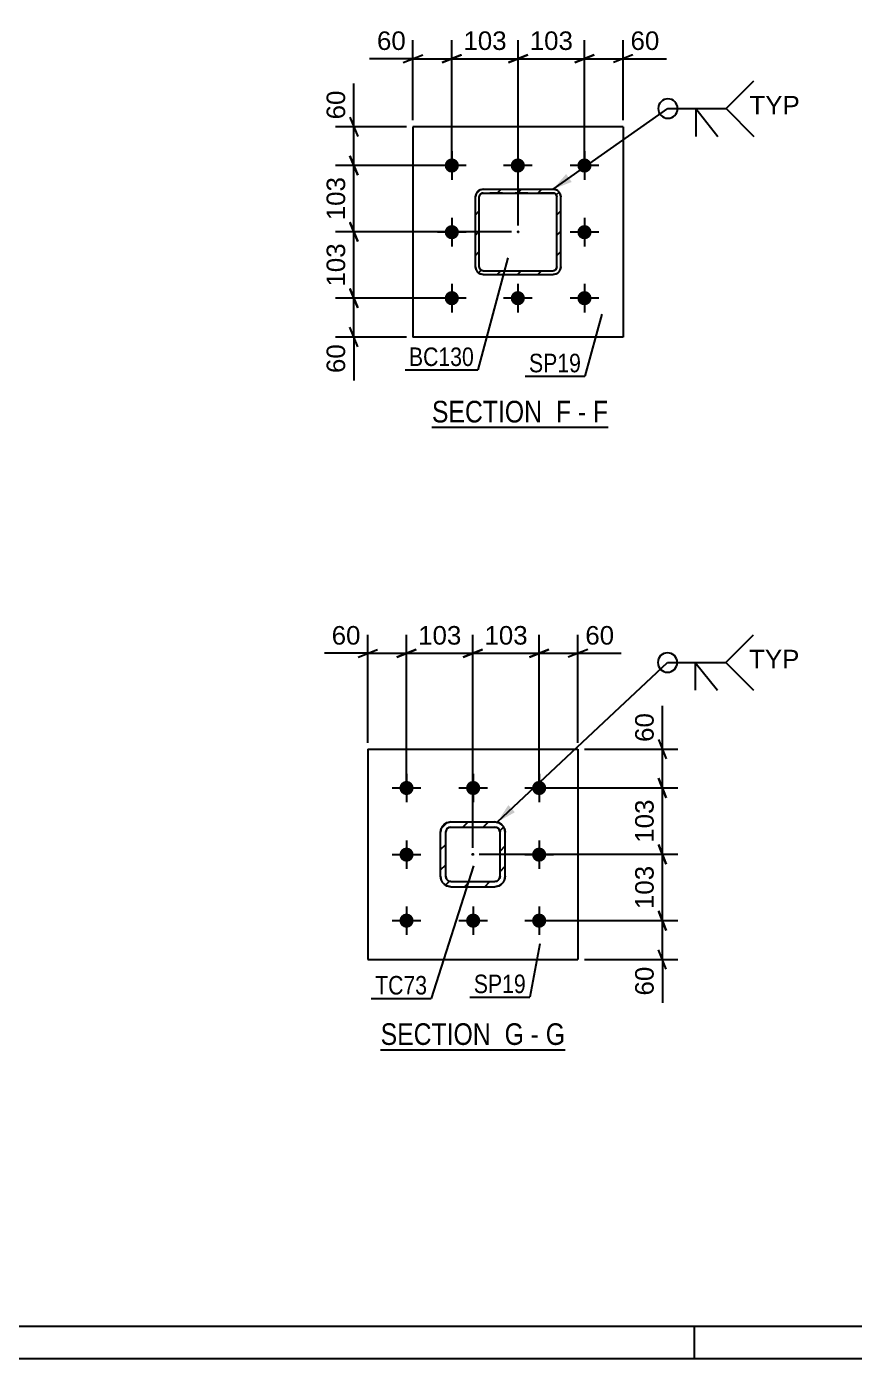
# Model space of a CAD drawing. Header units: millimetres. Extents: x -130 to 1059, y -611 to 230.
# Drawn here: x 325.4 to 453.3, y -611 to -405.2 of the extents above; entities that cross this region are included whole.
import ezdxf

# ---------------------------------------------------------------- set-up
doc = ezdxf.new("R2010")
doc.units = ezdxf.units.MM
doc.linetypes.add('DXK_LINE_DOT2', pattern=[3.9198, 1.9599, -1.9599])
doc.linetypes.add('DXK_LINE_DOT3', pattern=[5.9187, 2.979, -0.9799, 0.9799, -0.9799])
doc.styles.add('Arial', font='ARIAL.TTF', dxfattribs={"height": 0.2})
doc.styles.add('Arial Narrow', font='ARIALN.TTF', dxfattribs={"height": 0.2})

# ---------------------------------------------------------------- blocks, each defined once
blk = doc.blocks.new('Unknown-814407902-1163')
at = {"color": 5, "linetype": 'Continuous'}
for p, q in [((-125.44, -606.02), (1053.56, -606.02)), ((428.56, -611.02), (428.56, -606.02)), ((-130.44, -611.02), (1058.56, -611.02))]:
    blk.add_line(p, q, dxfattribs=at)
blk = doc.blocks.new('Unknown-814407902-15 - 4841')
at = {"color": 6, "linetype": 'Continuous'}
blk.add_line((388, -467.14), (415.22, -467.14), dxfattribs=at)
at = {"color": 0, "linetype": 'Continuous'}
for points in [[(406.11, -466.39), (406.11, -462.89), (388, -462.89), (388, -466.39)], [(409.5, -466.39), (409.5, -462.89), (407.16, -462.89), (407.16, -466.39)], [(411.83, -466.39), (411.83, -462.89), (410.55, -462.89), (410.55, -466.39)], [(415.22, -466.39), (415.22, -462.89), (412.88, -462.89), (412.88, -466.39)]]:
    blk.add_wipeout(points, dxfattribs=at)
at = {"color": 7, "linetype": 'Continuous', "style": 'Arial Narrow'}
for s, p in [('SECTION ', (388, -466.39)), ('F', (407.16, -466.39)), ('-', (410.55, -466.39)), ('F', (412.88, -466.39))]:
    blk.add_text(s, height=3.34, dxfattribs=at).set_placement(p)
blk = doc.blocks.new('Unknown-814407902-16 - 3454')
at = {"color": 6, "linetype": 'Continuous'}
blk.add_line((380.07, -563.33), (408.57, -563.33), dxfattribs=at)
at = {"color": 0, "linetype": 'Continuous'}
for points in [[(398.18, -562.58), (398.18, -559.08), (380.07, -559.08), (380.07, -562.58)], [(402.21, -562.58), (402.21, -559.08), (399.23, -559.08), (399.23, -562.58)], [(404.54, -562.58), (404.54, -559.08), (403.26, -559.08), (403.26, -562.58)], [(408.57, -562.58), (408.57, -559.08), (405.59, -559.08), (405.59, -562.58)]]:
    blk.add_wipeout(points, dxfattribs=at)
at = {"color": 7, "linetype": 'Continuous', "style": 'Arial Narrow'}
for s, p in [('SECTION ', (380.07, -562.58)), ('G', (399.23, -562.58)), ('G', (405.59, -562.58)), ('-', (403.26, -562.58))]:
    blk.add_text(s, height=3.34, dxfattribs=at).set_placement(p)
blk = doc.blocks.new('Bolt-814407902-4845 - 4841')
at = {"linetype": 'Continuous'}
for points in [[(392.17, -426.69, -1), (389.97, -426.69, -1)], [(402.37, -426.69, -1), (400.17, -426.69, -1)], [(412.67, -426.69, -1), (410.47, -426.69, -1)], [(392.17, -436.99, -1), (389.97, -436.99, -1)], [(412.67, -436.99, -1), (410.47, -436.99, -1)], [(392.17, -447.19, -1), (389.97, -447.19, -1)], [(402.37, -447.19, -1), (400.17, -447.19, -1)], [(412.67, -447.19, -1), (410.47, -447.19, -1)]]:
    blk.add_hatch(color=1, dxfattribs=at).paths.add_polyline_path(points)
at = {"color": 1, "linetype": 'Continuous'}
for p, q in [((391.07, -424.49), (391.07, -428.89)), ((401.27, -424.49), (401.27, -428.89)), ((411.57, -424.49), (411.57, -428.89)), ((393.27, -426.69), (388.87, -426.69)), ((403.47, -426.69), (399.07, -426.69)), ((413.77, -426.69), (409.37, -426.69)), ((391.07, -434.79), (391.07, -439.19)), ((411.57, -434.79), (411.57, -439.19)), ((393.27, -436.99), (388.87, -436.99)), ((413.77, -436.99), (409.37, -436.99)), ((391.07, -444.99), (391.07, -449.39)), ((401.27, -444.99), (401.27, -449.39)), ((411.57, -444.99), (411.57, -449.39)), ((393.27, -447.19), (388.87, -447.19)), ((403.47, -447.19), (399.07, -447.19)), ((413.77, -447.19), (409.37, -447.19))]:
    blk.add_line(p, q, dxfattribs=at)
blk = doc.blocks.new('Part-814407902-4896 - 4841')
at = {"color": 2, "linetype": 'Continuous'}
for p, q in [((417.57, -420.69), (385.07, -420.69)), ((385.07, -420.69), (385.07, -453.19)), ((417.57, -420.69), (417.57, -453.19)), ((417.57, -453.19), (385.07, -453.19))]:
    blk.add_line(p, q, dxfattribs=at)
blk = doc.blocks.new('Part-814407902-4959 - 4841')
at = {"linetype": 'Continuous'}
h = blk.add_hatch(dxfattribs=at)
h.set_pattern_fill('', scale=0.7, style=0, pattern_type=0)
h.set_pattern_definition([(45, (395.4587, -430.4302), (-1.57154, 1.57154), [])])
h.paths.add_polyline_path([(395.92, -430.34), (395.46, -430.43), (395.07, -430.69), (394.81, -431.08), (394.72, -431.54), (394.72, -442.34), (394.81, -442.8), (395.07, -443.19), (395.46, -443.45), (395.92, -443.54), (406.72, -443.54), (407.18, -443.45), (407.57, -443.19), (407.83, -442.8), (407.92, -442.34), (407.92, -431.54), (407.83, -431.08), (407.57, -430.69), (407.18, -430.43), (406.72, -430.34)])
h.paths.add_polyline_path([(406.72, -430.94), (406.95, -430.98), (407.14, -431.11), (407.27, -431.31), (407.32, -431.54), (407.32, -442.34), (407.27, -442.57), (407.14, -442.76), (406.95, -442.89), (406.72, -442.94), (395.92, -442.94), (395.69, -442.89), (395.49, -442.76), (395.36, -442.57), (395.32, -442.34), (395.32, -431.54), (395.36, -431.31), (395.49, -431.11), (395.69, -430.98), (395.92, -430.94)])
blk.add_hatch(color=246, dxfattribs=at).paths.add_polyline_path([(401.32, -437.04, -1), (401.32, -436.84, -1)])
at = {"color": 7, "linetype": 'DXK_LINE_DOT2'}
for p, q in [((394.72, -431.54), (394.81, -431.08)), ((394.72, -442.34), (394.72, -431.54)), ((395.36, -431.31), (395.32, -431.54)), ((395.32, -442.34), (395.32, -431.54)), ((395.49, -431.11), (395.36, -431.31)), ((395.46, -430.43), (395.92, -430.34)), ((395.69, -430.98), (395.49, -431.11)), ((395.92, -430.94), (395.69, -430.98)), ((395.92, -430.34), (406.72, -430.34)), ((406.72, -430.94), (395.92, -430.94)), ((406.72, -430.34), (407.18, -430.43)), ((406.95, -430.98), (406.72, -430.94)), ((407.14, -431.11), (406.95, -430.98)), ((407.27, -431.31), (407.14, -431.11)), ((407.32, -431.54), (407.27, -431.31)), ((407.32, -442.34), (407.32, -431.54)), ((407.83, -431.08), (407.92, -431.54)), ((407.92, -442.34), (407.92, -431.54)), ((394.81, -442.8), (394.72, -442.34)), ((395.32, -442.34), (395.36, -442.57)), ((407.27, -442.57), (407.32, -442.34)), ((407.92, -442.34), (407.83, -442.8)), ((395.36, -442.57), (395.49, -442.76)), ((395.92, -443.54), (395.46, -443.45)), ((395.49, -442.76), (395.69, -442.89)), ((395.69, -442.89), (395.92, -442.94)), ((395.92, -442.94), (406.72, -442.94)), ((395.92, -443.54), (406.72, -443.54)), ((406.72, -442.94), (406.95, -442.89)), ((407.18, -443.45), (406.72, -443.54)), ((406.95, -442.89), (407.14, -442.76)), ((407.14, -442.76), (407.27, -442.57))]:
    blk.add_line(p, q, dxfattribs=at)
at = {"color": 2, "linetype": 'Continuous'}
for p, q in [((394.81, -431.08), (394.72, -431.54)), ((394.72, -442.34), (394.72, -431.54)), ((395.32, -431.54), (395.36, -431.31)), ((395.32, -442.34), (395.32, -431.54)), ((395.36, -431.31), (395.49, -431.11)), ((395.92, -430.34), (395.46, -430.43)), ((395.49, -431.11), (395.69, -430.98)), ((395.69, -430.98), (395.92, -430.94)), ((395.92, -430.34), (406.72, -430.34)), ((395.92, -430.94), (406.72, -430.94)), ((407.18, -430.43), (406.72, -430.34)), ((406.72, -430.94), (406.95, -430.98)), ((406.95, -430.98), (407.14, -431.11)), ((407.14, -431.11), (407.27, -431.31)), ((407.27, -431.31), (407.32, -431.54)), ((407.32, -442.34), (407.32, -431.54)), ((407.92, -431.54), (407.83, -431.08)), ((407.92, -442.34), (407.92, -431.54)), ((394.72, -442.34), (394.81, -442.8)), ((395.36, -442.57), (395.32, -442.34)), ((407.32, -442.34), (407.27, -442.57)), ((407.83, -442.8), (407.92, -442.34)), ((395.49, -442.76), (395.36, -442.57)), ((395.46, -443.45), (395.92, -443.54)), ((395.69, -442.89), (395.49, -442.76)), ((395.92, -442.94), (395.69, -442.89)), ((395.92, -442.94), (406.72, -442.94)), ((395.92, -443.54), (406.72, -443.54)), ((406.95, -442.89), (406.72, -442.94)), ((406.72, -443.54), (407.18, -443.45)), ((407.14, -442.76), (406.95, -442.89)), ((407.27, -442.57), (407.14, -442.76))]:
    blk.add_line(p, q, dxfattribs=at)
at = {"color": 7, "linetype": 'DXK_LINE_DOT3'}
blk.add_line((401.32, -436.94), (401.32, -436.94), dxfattribs=at)
at = {"color": 246, "linetype": 'DXK_LINE_DOT2'}
blk.add_line((401.32, -436.94), (401.32, -436.94), dxfattribs=at)
at = {"color": 246, "linetype": 'Continuous'}
blk.add_circle((401.32, -436.94), 0.1, dxfattribs=at)
at = {"color": 7, "linetype": 'DXK_LINE_DOT2'}
for centre, start, end in [((395.92, -431.54), 112.5, 157.5), ((406.72, -431.54), 22.5, 67.5), ((395.92, -442.34), 202.5, 247.5), ((406.72, -442.34), 292.5, 337.5)]:
    blk.add_arc(centre, 1.2, start, end, dxfattribs=at)
at = {"color": 2, "linetype": 'Continuous'}
for centre, start, end in [((395.92, -431.54), 112.5, 157.5), ((406.72, -431.54), 22.5, 67.5), ((395.92, -442.34), 202.5, 247.5), ((406.72, -442.34), 292.5, 337.5)]:
    blk.add_arc(centre, 1.2, start, end, dxfattribs=at)
blk = doc.blocks.new('Part-814407902-3579 - 3454')
at = {"linetype": 'Continuous'}
h = blk.add_hatch(dxfattribs=at)
h.set_pattern_fill('', scale=0.7, style=0, pattern_type=0)
h.set_pattern_definition([(45, (390.3102, -528.254), (-1.57154, 1.57154), [])])
h.paths.add_polyline_path([(390.92, -528.13), (390.31, -528.25), (389.79, -528.6), (389.44, -529.12), (389.32, -529.73), (389.32, -536.53), (389.44, -537.14), (389.79, -537.66), (390.31, -538.01), (390.92, -538.13), (397.72, -538.13), (398.33, -538.01), (398.85, -537.66), (399.2, -537.14), (399.32, -536.53), (399.32, -529.73), (399.2, -529.12), (398.85, -528.6), (398.33, -528.25), (397.72, -528.13)])
h.paths.add_polyline_path([(397.72, -528.93), (398.03, -528.99), (398.29, -529.17), (398.46, -529.43), (398.52, -529.73), (398.52, -536.53), (398.46, -536.84), (398.29, -537.1), (398.03, -537.27), (397.72, -537.33), (390.92, -537.33), (390.62, -537.27), (390.36, -537.1), (390.18, -536.84), (390.12, -536.53), (390.12, -529.73), (390.18, -529.43), (390.36, -529.17), (390.62, -528.99), (390.92, -528.93)])
blk.add_hatch(color=246, dxfattribs=at).paths.add_polyline_path([(394.32, -533.23, -1), (394.32, -533.03, -1)])
at = {"color": 7, "linetype": 'DXK_LINE_DOT2'}
for p, q in [((390.31, -528.25), (390.92, -528.13)), ((390.92, -528.13), (397.72, -528.13)), ((397.72, -528.13), (398.33, -528.25)), ((389.32, -529.73), (389.44, -529.12)), ((389.32, -536.53), (389.32, -529.73)), ((390.18, -529.43), (390.12, -529.73)), ((390.12, -536.53), (390.12, -529.73)), ((390.92, -528.93), (390.62, -528.99)), ((390.92, -528.93), (397.72, -528.93)), ((398.03, -528.99), (397.72, -528.93)), ((398.52, -529.73), (398.46, -529.43)), ((398.52, -536.53), (398.52, -529.73)), ((399.2, -529.12), (399.32, -529.73)), ((399.32, -536.53), (399.32, -529.73)), ((389.44, -537.14), (389.32, -536.53)), ((390.12, -536.53), (390.18, -536.84)), ((398.46, -536.84), (398.52, -536.53)), ((399.32, -536.53), (399.2, -537.14)), ((390.92, -538.13), (390.31, -538.01)), ((390.62, -537.27), (390.92, -537.33)), ((390.92, -537.33), (397.72, -537.33)), ((390.92, -538.13), (397.72, -538.13)), ((397.72, -537.33), (398.03, -537.27)), ((398.33, -538.01), (397.72, -538.13))]:
    blk.add_line(p, q, dxfattribs=at)
at = {"color": 2, "linetype": 'Continuous'}
for p, q in [((390.92, -528.13), (390.31, -528.25)), ((390.92, -528.13), (397.72, -528.13)), ((398.33, -528.25), (397.72, -528.13)), ((389.44, -529.12), (389.32, -529.73)), ((389.32, -536.53), (389.32, -529.73)), ((390.12, -529.73), (390.18, -529.43)), ((390.12, -536.53), (390.12, -529.73)), ((390.62, -528.99), (390.92, -528.93)), ((390.92, -528.93), (397.72, -528.93)), ((397.72, -528.93), (398.03, -528.99)), ((398.46, -529.43), (398.52, -529.73)), ((398.52, -536.53), (398.52, -529.73)), ((399.32, -529.73), (399.2, -529.12)), ((399.32, -536.53), (399.32, -529.73)), ((389.32, -536.53), (389.44, -537.14)), ((390.18, -536.84), (390.12, -536.53)), ((398.52, -536.53), (398.46, -536.84)), ((399.2, -537.14), (399.32, -536.53)), ((390.31, -538.01), (390.92, -538.13)), ((390.92, -537.33), (390.62, -537.27)), ((390.92, -537.33), (397.72, -537.33)), ((390.92, -538.13), (397.72, -538.13)), ((398.03, -537.27), (397.72, -537.33)), ((397.72, -538.13), (398.33, -538.01))]:
    blk.add_line(p, q, dxfattribs=at)
at = {"color": 7, "linetype": 'DXK_LINE_DOT3'}
blk.add_line((394.32, -533.13), (394.32, -533.13), dxfattribs=at)
at = {"color": 246, "linetype": 'DXK_LINE_DOT2'}
blk.add_line((394.32, -533.13), (394.32, -533.13), dxfattribs=at)
at = {"color": 246, "linetype": 'Continuous'}
blk.add_circle((394.32, -533.13), 0.1, dxfattribs=at)
at = {"color": 7, "linetype": 'DXK_LINE_DOT2'}
for centre, radius, start, end in [((390.92, -529.73), 1.6, 112.5, 157.5), ((397.72, -529.73), 1.6, 22.5, 67.5), ((390.92, -529.73), 0.8, 112.5, 157.5), ((397.72, -529.73), 0.8, 22.5, 67.5), ((390.92, -536.53), 0.8, 202.5, 247.5), ((397.72, -536.53), 0.8, 292.5, 337.5), ((390.92, -536.53), 1.6, 202.5, 247.5), ((397.72, -536.53), 1.6, 292.5, 337.5)]:
    blk.add_arc(centre, radius, start, end, dxfattribs=at)
at = {"color": 2, "linetype": 'Continuous'}
for centre, radius, start, end in [((390.92, -529.73), 1.6, 112.5, 157.5), ((397.72, -529.73), 1.6, 22.5, 67.5), ((390.92, -529.73), 0.8, 112.5, 157.5), ((397.72, -529.73), 0.8, 22.5, 67.5), ((390.92, -536.53), 0.8, 202.5, 247.5), ((397.72, -536.53), 0.8, 292.5, 337.5), ((390.92, -536.53), 1.6, 202.5, 247.5), ((397.72, -536.53), 1.6, 292.5, 337.5)]:
    blk.add_arc(centre, radius, start, end, dxfattribs=at)
blk = doc.blocks.new('Part-814407902-3482 - 3454')
at = {"color": 2, "linetype": 'Continuous'}
for p, q in [((378.07, -516.88), (410.57, -516.88)), ((378.07, -516.88), (378.07, -549.38)), ((410.57, -516.88), (410.57, -549.38)), ((378.07, -549.38), (410.57, -549.38))]:
    blk.add_line(p, q, dxfattribs=at)
blk = doc.blocks.new('Bolt-814407902-3519 - 3454')
at = {"linetype": 'Continuous'}
for points in [[(385.17, -522.88, -1), (382.97, -522.88, -1)], [(395.47, -522.88, -1), (393.27, -522.88, -1)], [(405.67, -522.88, -1), (403.47, -522.88, -1)], [(385.17, -533.18, -1), (382.97, -533.18, -1)], [(405.67, -533.18, -1), (403.47, -533.18, -1)], [(385.17, -543.38, -1), (382.97, -543.38, -1)], [(395.47, -543.38, -1), (393.27, -543.38, -1)], [(405.67, -543.38, -1), (403.47, -543.38, -1)]]:
    blk.add_hatch(color=1, dxfattribs=at).paths.add_polyline_path(points)
at = {"color": 1, "linetype": 'Continuous'}
for p, q in [((384.07, -520.68), (384.07, -525.08)), ((394.37, -520.68), (394.37, -525.08)), ((404.57, -520.68), (404.57, -525.08)), ((381.87, -522.88), (386.27, -522.88)), ((392.17, -522.88), (396.57, -522.88)), ((402.37, -522.88), (406.77, -522.88)), ((384.07, -530.98), (384.07, -535.38)), ((404.57, -530.98), (404.57, -535.38)), ((381.87, -533.18), (386.27, -533.18)), ((402.37, -533.18), (406.77, -533.18)), ((384.07, -541.18), (384.07, -545.58)), ((394.37, -541.18), (394.37, -545.58)), ((404.57, -541.18), (404.57, -545.58)), ((381.87, -543.38), (386.27, -543.38)), ((392.17, -543.38), (396.57, -543.38)), ((402.37, -543.38), (406.77, -543.38))]:
    blk.add_line(p, q, dxfattribs=at)
blk = doc.blocks.new('StraightDimension-814407902-5072 - 4841')
at = {"color": 7, "linetype": 'Continuous'}
for p, q in [((401.32, -435.94), (401.32, -407.33)), ((411.57, -425.69), (411.57, -407.33)), ((399.82, -410.78), (402.82, -409.58)), ((401.32, -410.18), (411.57, -410.18)), ((413.07, -409.58), (410.07, -410.78))]:
    blk.add_line(p, q, dxfattribs=at)
at = {"color": 0}
blk.add_wipeout([(410.38, -409.43), (410.38, -405.23), (402.51, -405.23), (402.51, -409.43)], dxfattribs=at)
at = {"color": 3, "style": 'Arial'}
blk.add_text('103', height=2.865, dxfattribs=at).set_placement((403.11, -408.83))
blk = doc.blocks.new('StraightDimension-814407902-5023 - 4841')
at = {"color": 7, "linetype": 'Continuous'}
for p, q in [((375.33, -425.19), (376.53, -428.19)), ((390.07, -426.69), (373.08, -426.69)), ((375.93, -436.94), (375.93, -426.69)), ((376.53, -438.44), (375.33, -435.44)), ((400.32, -436.94), (373.08, -436.94))]:
    blk.add_line(p, q, dxfattribs=at)
at = {"color": 0}
blk.add_wipeout([(375.18, -427.88), (370.98, -427.88), (370.98, -435.75), (375.18, -435.75)], dxfattribs=at)
at = {"color": 3, "style": 'Arial'}
blk.add_text('103', height=2.865, rotation=90.0002, dxfattribs=at).set_placement((374.58, -435.15))
blk = doc.blocks.new('StraightDimension-814407902-5004 - 4841')
at = {"color": 7, "linetype": 'Continuous'}
for p, q in [((375.33, -419.19), (376.53, -422.19)), ((384.07, -420.69), (373.08, -420.69)), ((375.93, -426.69), (375.93, -420.69)), ((376.53, -428.19), (375.33, -425.19)), ((390.07, -426.69), (373.08, -426.69))]:
    blk.add_line(p, q, dxfattribs=at)
at = {"color": 0}
blk.add_wipeout([(375.18, -414.52), (370.98, -414.52), (370.98, -420.16), (375.18, -420.16)], dxfattribs=at)
at = {"color": 7, "linetype": 'Continuous'}
blk.add_line((375.93, -420.69), (375.93, -413.99), dxfattribs=at)
blk.add_line((375.93, -420.69), (375.93, -413.99), dxfattribs=at)
at = {"color": 3, "style": 'Arial'}
blk.add_text('60', height=2.865, rotation=90.0002, dxfattribs=at).set_placement((374.58, -419.56))
blk = doc.blocks.new('StraightDimension-814407902-5014 - 4841')
at = {"color": 7, "linetype": 'Continuous'}
for p, q in [((375.33, -435.44), (376.53, -438.44)), ((400.32, -436.94), (373.08, -436.94)), ((375.93, -447.19), (375.93, -436.94)), ((376.53, -448.69), (375.33, -445.69)), ((390.07, -447.19), (373.08, -447.19))]:
    blk.add_line(p, q, dxfattribs=at)
at = {"color": 0}
blk.add_wipeout([(375.18, -438.13), (370.98, -438.13), (370.98, -446), (375.18, -446)], dxfattribs=at)
at = {"color": 3, "style": 'Arial'}
blk.add_text('103', height=2.865, rotation=90.0002, dxfattribs=at).set_placement((374.58, -445.4))
blk = doc.blocks.new('StraightDimension-814407902-5032 - 4841')
at = {"color": 7, "linetype": 'Continuous'}
for p, q in [((375.33, -445.69), (376.53, -448.69)), ((390.07, -447.19), (373.08, -447.19)), ((375.93, -453.19), (375.93, -447.19)), ((376.53, -454.69), (375.33, -451.69)), ((384.07, -453.19), (373.08, -453.19))]:
    blk.add_line(p, q, dxfattribs=at)
at = {"color": 0}
blk.add_wipeout([(375.18, -453.71), (370.98, -453.71), (370.98, -459.36), (375.18, -459.36)], dxfattribs=at)
at = {"color": 7, "linetype": 'Continuous'}
blk.add_line((375.93, -453.19), (375.93, -459.89), dxfattribs=at)
blk.add_line((375.93, -453.19), (375.93, -459.89), dxfattribs=at)
at = {"color": 3, "style": 'Arial'}
blk.add_text('60', height=2.865, rotation=90.0002, dxfattribs=at).set_placement((374.58, -458.76))
blk = doc.blocks.new('StraightDimension-814407902-5043 - 4841')
at = {"color": 7, "linetype": 'Continuous'}
for p, q in [((385.07, -419.69), (385.07, -407.33)), ((391.07, -425.69), (391.07, -407.33)), ((383.57, -410.78), (386.57, -409.58)), ((385.07, -410.18), (391.07, -410.18)), ((392.57, -409.58), (389.57, -410.78))]:
    blk.add_line(p, q, dxfattribs=at)
at = {"color": 0}
blk.add_wipeout([(384.54, -409.43), (384.54, -405.23), (378.9, -405.23), (378.9, -409.43)], dxfattribs=at)
at = {"color": 7, "linetype": 'Continuous'}
blk.add_line((385.07, -410.18), (378.37, -410.18), dxfattribs=at)
blk.add_line((385.07, -410.18), (378.37, -410.18), dxfattribs=at)
at = {"color": 3, "style": 'Arial'}
blk.add_text('60', height=2.865, dxfattribs=at).set_placement((379.5, -408.83))
blk = doc.blocks.new('StraightDimension-814407902-5053 - 4841')
at = {"color": 7, "linetype": 'Continuous'}
for p, q in [((391.07, -425.69), (391.07, -407.33)), ((401.32, -435.94), (401.32, -407.33)), ((389.57, -410.78), (392.57, -409.58)), ((391.07, -410.18), (401.32, -410.18)), ((402.82, -409.58), (399.82, -410.78))]:
    blk.add_line(p, q, dxfattribs=at)
at = {"color": 0}
blk.add_wipeout([(400.13, -409.43), (400.13, -405.23), (392.26, -405.23), (392.26, -409.43)], dxfattribs=at)
at = {"color": 3, "style": 'Arial'}
blk.add_text('103', height=2.865, dxfattribs=at).set_placement((392.86, -408.83))
blk = doc.blocks.new('StraightDimension-814407902-5062 - 4841')
at = {"color": 7, "linetype": 'Continuous'}
for p, q in [((411.57, -425.69), (411.57, -407.33)), ((417.57, -419.69), (417.57, -407.33)), ((410.07, -410.78), (413.07, -409.58)), ((411.57, -410.18), (417.57, -410.18)), ((419.07, -409.58), (416.07, -410.78))]:
    blk.add_line(p, q, dxfattribs=at)
at = {"color": 0}
blk.add_wipeout([(423.74, -409.43), (423.74, -405.23), (418.09, -405.23), (418.09, -409.43)], dxfattribs=at)
at = {"color": 7, "linetype": 'Continuous'}
blk.add_line((417.57, -410.18), (424.27, -410.18), dxfattribs=at)
blk.add_line((417.57, -410.18), (424.27, -410.18), dxfattribs=at)
at = {"color": 3, "style": 'Arial'}
blk.add_text('60', height=2.865, dxfattribs=at).set_placement((418.69, -408.83))
blk = doc.blocks.new('StraightDimension-814407902-3678 - 3454')
at = {"color": 7, "linetype": 'Continuous'}
for p, q in [((423.02, -541.88), (424.22, -544.88)), ((405.57, -543.38), (426.02, -543.38)), ((423.62, -549.38), (423.62, -543.38)), ((411.57, -549.38), (426.02, -549.38)), ((424.22, -550.88), (423.02, -547.88))]:
    blk.add_line(p, q, dxfattribs=at)
at = {"color": 0}
blk.add_wipeout([(422.87, -549.91), (418.67, -549.91), (418.67, -555.55), (422.87, -555.55)], dxfattribs=at)
at = {"color": 7, "linetype": 'Continuous'}
blk.add_line((423.62, -549.38), (423.62, -556.08), dxfattribs=at)
blk.add_line((423.62, -549.38), (423.62, -556.08), dxfattribs=at)
at = {"color": 3, "style": 'Arial'}
blk.add_text('60', height=2.865, rotation=90.0002, dxfattribs=at).set_placement((422.27, -554.95))
blk = doc.blocks.new('StraightDimension-814407902-3698 - 3454')
at = {"color": 7, "linetype": 'Continuous'}
for p, q in [((423.02, -521.38), (424.22, -524.38)), ((405.57, -522.88), (426.02, -522.88)), ((423.62, -533.13), (423.62, -522.88)), ((424.22, -534.63), (423.02, -531.63)), ((395.32, -533.13), (426.02, -533.13))]:
    blk.add_line(p, q, dxfattribs=at)
at = {"color": 0}
blk.add_wipeout([(422.87, -524.07), (418.67, -524.07), (418.67, -531.94), (422.87, -531.94)], dxfattribs=at)
at = {"color": 3, "style": 'Arial'}
blk.add_text('103', height=2.865, rotation=90.0002, dxfattribs=at).set_placement((422.27, -531.34))
blk = doc.blocks.new('StraightDimension-814407902-3637 - 3454')
at = {"color": 7, "linetype": 'Continuous'}
for p, q in [((404.57, -521.88), (404.57, -499.22)), ((410.57, -515.88), (410.57, -499.22)), ((403.07, -502.67), (406.07, -501.47)), ((404.57, -502.07), (410.57, -502.07)), ((412.07, -501.47), (409.07, -502.67))]:
    blk.add_line(p, q, dxfattribs=at)
at = {"color": 0}
blk.add_wipeout([(416.74, -501.32), (416.74, -497.12), (411.1, -497.12), (411.1, -501.32)], dxfattribs=at)
at = {"color": 7, "linetype": 'Continuous'}
blk.add_line((410.57, -502.07), (417.27, -502.07), dxfattribs=at)
blk.add_line((410.57, -502.07), (417.27, -502.07), dxfattribs=at)
at = {"color": 3, "style": 'Arial'}
blk.add_text('60', height=2.865, dxfattribs=at).set_placement((411.7, -500.72))
blk = doc.blocks.new('StraightDimension-814407902-3647 - 3454')
at = {"color": 7, "linetype": 'Continuous'}
for p, q in [((394.32, -532.13), (394.32, -499.22)), ((404.57, -521.88), (404.57, -499.22)), ((392.82, -502.67), (395.82, -501.47)), ((394.32, -502.07), (404.57, -502.07)), ((406.07, -501.47), (403.07, -502.67))]:
    blk.add_line(p, q, dxfattribs=at)
at = {"color": 0}
blk.add_wipeout([(403.38, -501.32), (403.38, -497.12), (395.51, -497.12), (395.51, -501.32)], dxfattribs=at)
at = {"color": 3, "style": 'Arial'}
blk.add_text('103', height=2.865, dxfattribs=at).set_placement((396.11, -500.72))
blk = doc.blocks.new('StraightDimension-814407902-3657 - 3454')
at = {"color": 7, "linetype": 'Continuous'}
for p, q in [((384.07, -521.88), (384.07, -499.22)), ((394.32, -532.13), (394.32, -499.22)), ((382.57, -502.67), (385.57, -501.47)), ((384.07, -502.07), (394.32, -502.07)), ((395.82, -501.47), (392.82, -502.67))]:
    blk.add_line(p, q, dxfattribs=at)
at = {"color": 0}
blk.add_wipeout([(393.13, -501.32), (393.13, -497.12), (385.26, -497.12), (385.26, -501.32)], dxfattribs=at)
at = {"color": 3, "style": 'Arial'}
blk.add_text('103', height=2.865, dxfattribs=at).set_placement((385.86, -500.72))
blk = doc.blocks.new('StraightDimension-814407902-3667 - 3454')
at = {"color": 7, "linetype": 'Continuous'}
for p, q in [((378.07, -515.88), (378.07, -499.22)), ((384.07, -521.88), (384.07, -499.22)), ((376.57, -502.67), (379.57, -501.47)), ((378.07, -502.07), (384.07, -502.07)), ((385.57, -501.47), (382.57, -502.67))]:
    blk.add_line(p, q, dxfattribs=at)
at = {"color": 0}
blk.add_wipeout([(377.55, -501.32), (377.55, -497.12), (371.9, -497.12), (371.9, -501.32)], dxfattribs=at)
at = {"color": 7, "linetype": 'Continuous'}
blk.add_line((378.07, -502.07), (371.38, -502.07), dxfattribs=at)
blk.add_line((378.07, -502.07), (371.38, -502.07), dxfattribs=at)
at = {"color": 3, "style": 'Arial'}
blk.add_text('60', height=2.865, dxfattribs=at).set_placement((372.5, -500.72))
blk = doc.blocks.new('StraightDimension-814407902-3688 - 3454')
at = {"color": 7, "linetype": 'Continuous'}
for p, q in [((423.02, -531.63), (424.22, -534.63)), ((395.32, -533.13), (426.02, -533.13)), ((423.62, -543.38), (423.62, -533.13)), ((424.22, -544.88), (423.02, -541.88)), ((405.57, -543.38), (426.02, -543.38))]:
    blk.add_line(p, q, dxfattribs=at)
at = {"color": 0}
blk.add_wipeout([(422.87, -534.32), (418.67, -534.32), (418.67, -542.19), (422.87, -542.19)], dxfattribs=at)
at = {"color": 3, "style": 'Arial'}
blk.add_text('103', height=2.865, rotation=90.0002, dxfattribs=at).set_placement((422.27, -541.59))
blk = doc.blocks.new('StraightDimension-814407902-3708 - 3454')
at = {"color": 7, "linetype": 'Continuous'}
for p, q in [((423.02, -515.38), (424.22, -518.38)), ((411.57, -516.88), (426.02, -516.88)), ((423.62, -522.88), (423.62, -516.88)), ((424.22, -524.38), (423.02, -521.38)), ((405.57, -522.88), (426.02, -522.88))]:
    blk.add_line(p, q, dxfattribs=at)
at = {"color": 0}
blk.add_wipeout([(422.87, -510.71), (418.67, -510.71), (418.67, -516.36), (422.87, -516.36)], dxfattribs=at)
at = {"color": 7, "linetype": 'Continuous'}
blk.add_line((423.62, -516.88), (423.62, -510.18), dxfattribs=at)
blk.add_line((423.62, -516.88), (423.62, -510.18), dxfattribs=at)
at = {"color": 3, "style": 'Arial'}
blk.add_text('60', height=2.865, rotation=90.0002, dxfattribs=at).set_placement((422.27, -515.76))
blk = doc.blocks.new('Mark-814407902-4892 - 4841')
at = {"color": 0}
blk.add_wipeout([(411.04, -458.64), (411.04, -455.64), (403, -455.64), (403, -458.64)], dxfattribs=at)
blk.add_wipeout([(411.04, -458.64), (411.04, -455.64), (403, -455.64), (403, -458.64)], dxfattribs=at)
at = {"color": 30, "linetype": 'Continuous'}
for p in [(414.24, -449.66), (402.4, -459.24)]:
    blk.add_line(p, (411.64, -459.24), dxfattribs=at)
at = {"color": 3, "style": 'Arial Narrow'}
blk.add_text('SP19', height=2.863, dxfattribs=at).set_placement((403, -458.64))
blk = doc.blocks.new('Mark-814407902-4955 - 4841')
at = {"color": 0}
blk.add_wipeout([(394.49, -457.67), (394.49, -454.67), (384.44, -454.67), (384.44, -457.67)], dxfattribs=at)
blk.add_wipeout([(394.49, -457.67), (394.49, -454.67), (384.44, -454.67), (384.44, -457.67)], dxfattribs=at)
at = {"color": 30, "linetype": 'Continuous'}
for p in [(399.73, -440.94), (383.84, -458.27)]:
    blk.add_line(p, (395.09, -458.27), dxfattribs=at)
at = {"color": 3, "style": 'Arial Narrow'}
blk.add_text('BC130', height=2.863, dxfattribs=at).set_placement((384.44, -457.67))
blk = doc.blocks.new('WeldMark-814407902-5081 - 4841')
at = {"linetype": 'Continuous'}
blk.add_hatch(color=30, dxfattribs=at).paths.add_polyline_path([(409.6, -429.23), (406.72, -430.34), (408.74, -428)])
at = {"color": 30, "linetype": 'Continuous'}
for p, q in [((406.72, -430.34), (424.47, -417.89)), ((424.47, -417.89), (433.47, -417.89))]:
    blk.add_line(p, q, dxfattribs=at)
at = {"color": 3, "linetype": 'Continuous'}
for q in [(432.18, -422.18), (428.76, -422.18)]:
    blk.add_line((428.76, -417.89), q, dxfattribs=at)
for start, end in [(90, 270), (270, 90)]:
    blk.add_arc((424.47, -417.89), 1.5, start, end, dxfattribs=at)
at = {"color": 0, "linetype": 'Continuous'}
blk.add_wipeout([(444.85, -418.79), (444.85, -415.79), (437.07, -415.79), (437.07, -418.79)], dxfattribs=at)
blk.add_wipeout([(444.85, -418.79), (444.85, -415.79), (437.07, -415.79), (437.07, -418.79)], dxfattribs=at)
at = {"color": 3, "linetype": 'Continuous'}
for q in [(437.76, -413.6), (437.76, -422.18)]:
    blk.add_line((433.47, -417.89), q, dxfattribs=at)
at = {"color": 3, "linetype": 'Continuous', "style": 'Arial'}
blk.add_text('TYP', height=2.865, dxfattribs=at).set_placement((437.07, -418.79))
blk = doc.blocks.new('WeldMark-814407902-3718 - 3454')
at = {"linetype": 'Continuous'}
blk.add_hatch(color=30, dxfattribs=at).paths.add_polyline_path([(400.82, -526.63), (398.12, -528.13), (399.8, -525.53)])
at = {"color": 30, "linetype": 'Continuous'}
for p, q in [((398.12, -528.13), (424.41, -503.49)), ((424.41, -503.49), (433.41, -503.49))]:
    blk.add_line(p, q, dxfattribs=at)
at = {"color": 3, "linetype": 'Continuous'}
for q in [(432.13, -507.78), (428.7, -507.78)]:
    blk.add_line((428.7, -503.49), q, dxfattribs=at)
for start, end in [(90, 270), (270, 90)]:
    blk.add_arc((424.41, -503.49), 1.5, start, end, dxfattribs=at)
at = {"color": 0, "linetype": 'Continuous'}
blk.add_wipeout([(444.79, -504.39), (444.79, -501.39), (437.01, -501.39), (437.01, -504.39)], dxfattribs=at)
blk.add_wipeout([(444.79, -504.39), (444.79, -501.39), (437.01, -501.39), (437.01, -504.39)], dxfattribs=at)
at = {"color": 3, "linetype": 'Continuous'}
for q in [(437.7, -499.21), (437.7, -507.78)]:
    blk.add_line((433.41, -503.49), q, dxfattribs=at)
at = {"color": 3, "linetype": 'Continuous', "style": 'Arial'}
blk.add_text('TYP', height=2.865, dxfattribs=at).set_placement((437.01, -504.39))
blk = doc.blocks.new('Mark-814407902-3478 - 3454')
at = {"color": 0}
blk.add_wipeout([(402.51, -554.58), (402.51, -551.58), (394.47, -551.58), (394.47, -554.58)], dxfattribs=at)
blk.add_wipeout([(402.51, -554.58), (402.51, -551.58), (394.47, -551.58), (394.47, -554.58)], dxfattribs=at)
at = {"color": 30, "linetype": 'Continuous'}
for p in [(404.68, -546.94), (393.87, -555.18)]:
    blk.add_line(p, (403.11, -555.18), dxfattribs=at)
at = {"color": 3, "style": 'Arial Narrow'}
blk.add_text('SP19', height=2.863, dxfattribs=at).set_placement((394.47, -554.58))
blk = doc.blocks.new('Mark-814407902-3575 - 3454')
at = {"color": 0}
blk.add_wipeout([(387.26, -554.79), (387.26, -551.79), (379.22, -551.79), (379.22, -554.79)], dxfattribs=at)
blk.add_wipeout([(387.26, -554.79), (387.26, -551.79), (379.22, -551.79), (379.22, -554.79)], dxfattribs=at)
at = {"color": 30, "linetype": 'Continuous'}
for p in [(394.4, -534.92), (378.62, -555.39)]:
    blk.add_line(p, (387.86, -555.39), dxfattribs=at)
at = {"color": 3, "style": 'Arial Narrow'}
blk.add_text('TC73', height=2.863, dxfattribs=at).set_placement((379.22, -554.79))

msp = doc.modelspace()

# ---------------------------------------------------------------- block references
for name in ['Unknown-814407902-1163', 'Part-814407902-4896 - 4841', 'Bolt-814407902-4845 - 4841', 'Part-814407902-4959 - 4841', 'Part-814407902-3482 - 3454', 'Bolt-814407902-3519 - 3454', 'Part-814407902-3579 - 3454']:
    msp.add_blockref(name, (0, 0))

# ---------------------------------------------------------------- next in the draw order: block references
for name in ['StraightDimension-814407902-5072 - 4841', 'Mark-814407902-4892 - 4841', 'Unknown-814407902-15 - 4841', 'StraightDimension-814407902-3698 - 3454', 'StraightDimension-814407902-3678 - 3454', 'Unknown-814407902-16 - 3454']:
    msp.add_blockref(name, (0, 0))

# ---------------------------------------------------------------- next in the draw order: block references
for name in ['StraightDimension-814407902-5062 - 4841', 'StraightDimension-814407902-5023 - 4841', 'StraightDimension-814407902-3637 - 3454', 'Mark-814407902-3478 - 3454']:
    msp.add_blockref(name, (0, 0))

# ---------------------------------------------------------------- next in the draw order: block references
for name in ['WeldMark-814407902-5081 - 4841', 'StraightDimension-814407902-5004 - 4841', 'StraightDimension-814407902-5014 - 4841', 'StraightDimension-814407902-3647 - 3454']:
    msp.add_blockref(name, (0, 0))

# ---------------------------------------------------------------- next in the draw order: block references
for name in ['StraightDimension-814407902-5043 - 4841', 'StraightDimension-814407902-5032 - 4841', 'StraightDimension-814407902-3657 - 3454', 'StraightDimension-814407902-3708 - 3454']:
    msp.add_blockref(name, (0, 0))

# ---------------------------------------------------------------- next in the draw order: block references
for name in ['StraightDimension-814407902-5053 - 4841', 'Mark-814407902-4955 - 4841', 'StraightDimension-814407902-3667 - 3454', 'WeldMark-814407902-3718 - 3454', 'StraightDimension-814407902-3688 - 3454']:
    msp.add_blockref(name, (0, 0))

# ---------------------------------------------------------------- next in the draw order: block references
msp.add_blockref('Mark-814407902-3575 - 3454', (0, 0))

doc.saveas('drawing.dxf')
